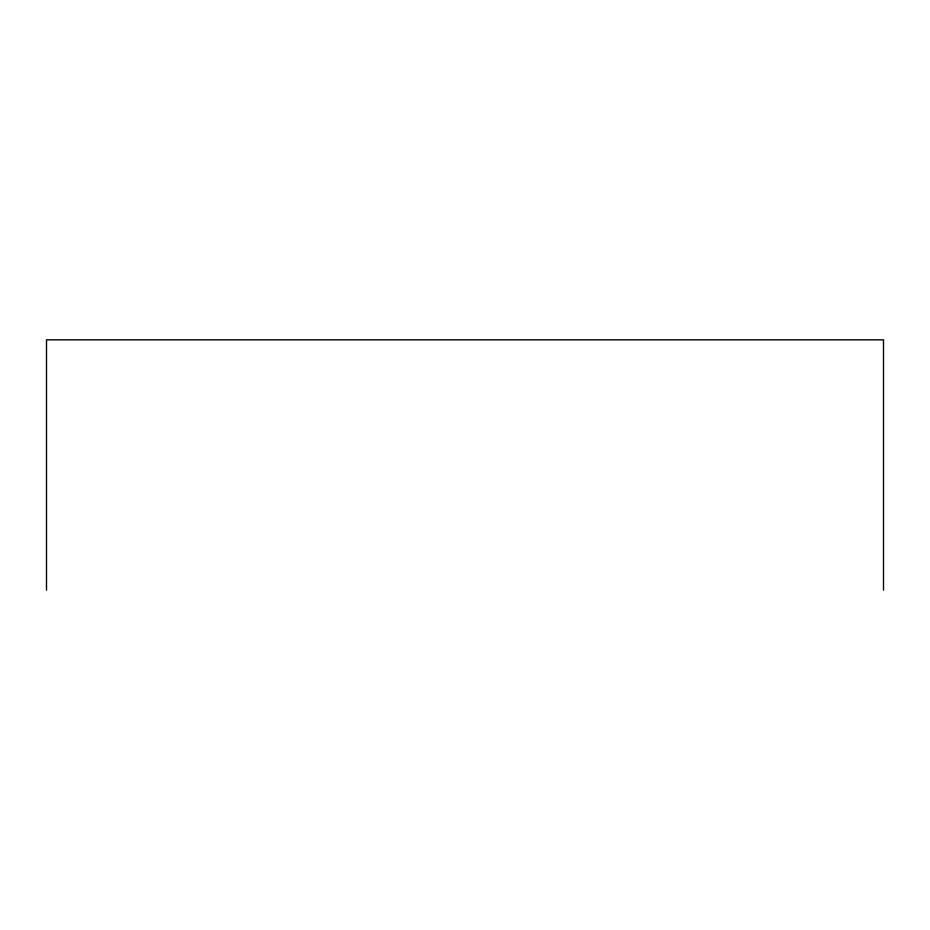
<?xml version="1.0" encoding="UTF-8"?>
<svg xmlns="http://www.w3.org/2000/svg" width="930" height="930" viewBox="0 0 930 930"><rect width="100%" height="100%" fill="white"/><g stroke="black" fill="none" stroke-linecap="round" stroke-linejoin="round"><path stroke-width="1.4" d="M883.5 590.166L883.5 339.834L46.5 339.834L46.5 590.166"/></g></svg>
